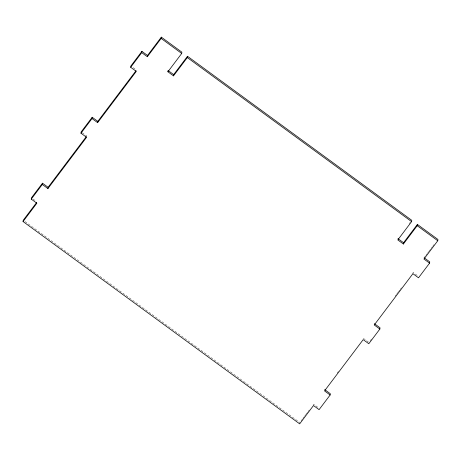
<?xml version="1.0" encoding="UTF-8"?>
<svg xmlns="http://www.w3.org/2000/svg" width="461" height="461" viewBox="0 0 461 461"><rect width="100%" height="100%" fill="white"/><g stroke="black" fill="none" stroke-linecap="round" stroke-linejoin="round"><path stroke-width="0.35" stroke-dasharray="2.31 1.73" d="M313.48 405.542L313.664 404.262L318.707 407.956M412.906 273.701L413.091 272.422L418.139 276.116M409.195 223.758L410.486 222.041M301.148 420.858L302.445 419.141M302.877 418.571L304.168 416.853M304.6 416.277L305.897 414.56M306.329 413.99L307.62 412.272M308.052 411.702L309.348 409.985M337.17 373.093L338.46 371.382M395.048 296.348L396.339 294.642M396.765 294.072L398.056 292.36M398.483 291.79L399.773 290.084M400.206 289.514L401.491 287.802M424.143 257.774L425.434 256.057M425.866 255.486L427.163 253.769M427.595 253.198L428.886 251.481M429.318 250.905L430.614 249.188M431.047 248.617L432.337 246.9M432.77 246.33L434.066 244.612M370.258 340.754L371.537 339.065M133.108 67.646L135.914 69.697M82.271 132.745L86.76 136.024M363.377 338.345L368.984 342.442M33.117 199.071L35.923 201.123M24.98 221.534L299.852 422.576"/><path stroke-width="0.69" d="M324.711 389.614L330.318 393.717L330.134 394.996L319.087 409.645L313.48 405.542L299.667 423.855L23.05 221.539L23.234 220.254L36.615 202.517M23.05 221.539L36.857 203.226L31.25 199.123L31.434 197.844L42.487 183.196L48.094 187.299L47.909 188.578L42.303 184.475L42.487 183.196M47.909 188.578L86.576 137.309L80.969 133.206L81.153 131.927L92.2 117.273L97.807 121.376L97.623 122.655L92.016 118.558L92.2 117.273M97.623 122.655L136.289 71.386L130.682 67.283L130.866 66.004L141.913 51.355L147.52 55.458L147.336 56.738L141.729 52.635L141.913 51.355M147.336 56.738L161.148 38.424L161.333 37.145L181.893 52.179L181.709 53.464L167.896 71.772L173.503 75.875L187.316 57.567L187.5 56.282L411.782 220.323L411.598 221.608L397.791 239.916L403.398 244.019L417.205 225.706L417.389 224.426L437.95 239.461L437.766 240.746L423.953 259.053L429.566 263.156L418.513 277.804L412.906 273.701L374.24 324.976L379.847 329.073L368.8 343.727L363.193 339.624L324.527 390.893L330.134 394.996M167.896 71.772L168.081 70.493M173.503 75.875L173.688 74.596L187.5 56.282M379.847 329.073L380.031 327.794L374.424 323.691M403.398 244.019L403.582 242.734L417.389 224.426M429.566 263.156L429.75 261.877L424.143 257.774M31.25 199.123L42.303 184.475M80.969 133.206L92.016 118.558M130.682 67.283L141.729 52.635M48.094 187.299L86.328 136.594M97.807 121.376L136.047 70.677M147.52 55.458L161.333 37.145M161.148 38.424L181.709 53.464M187.316 57.567L411.598 221.608M417.205 225.706L437.766 240.746M168.64 70.902L173.688 74.596M397.976 238.637L403.582 242.734"/></g></svg>
